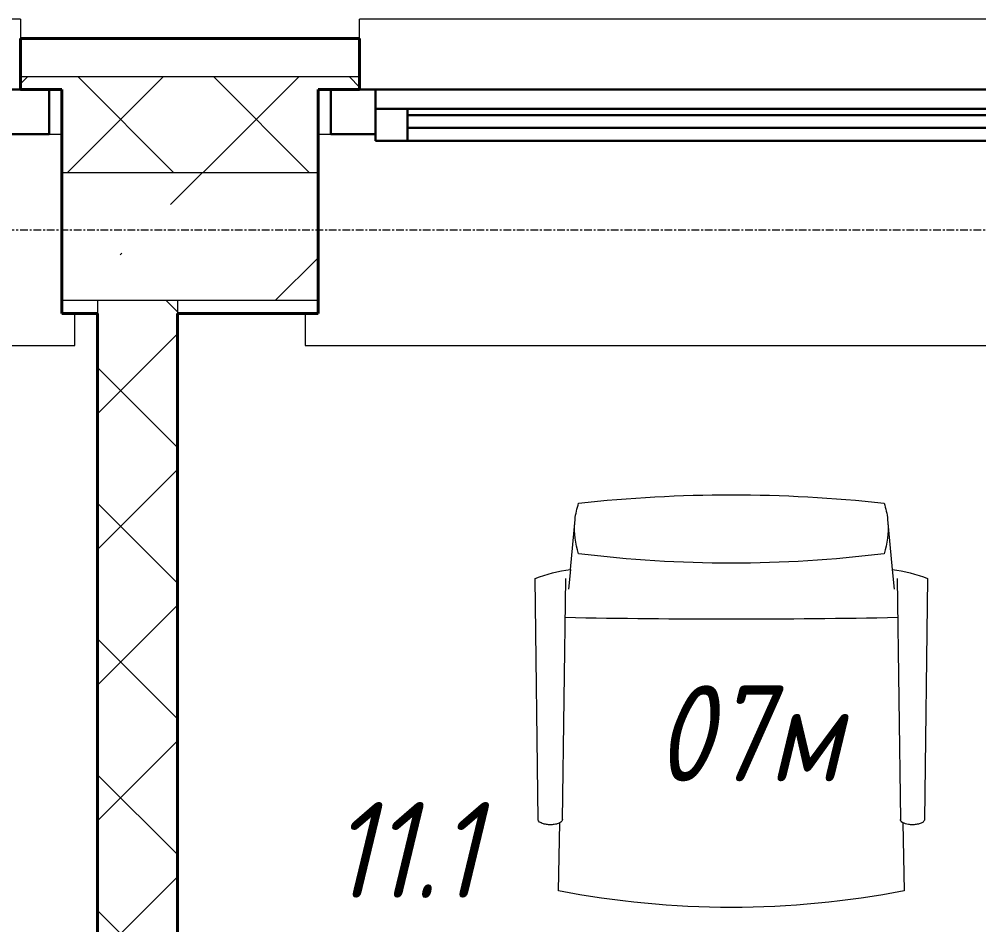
# Model space of a CAD drawing. Header units: millimetres. Extents: x -32954 to 151739, y -65671 to 56243.
# Drawn here: x -6522 to -5022, y -21840 to -20424 of the extents above; entities that cross this region are included whole.
import ezdxf

# ---------------------------------------------------------------- set-up
doc = ezdxf.new("R2010")
doc.units = ezdxf.units.MM
doc.linetypes.add('ADSK_Линия сетки', pattern=[21, 12, -3, 3, -3])
for name, color, linetype, lineweight in [('I-FURN', 7, 'Continuous', 9), ('I-FURN-IDEN', 7, 'Continuous', 9), ('M-EQPM-IDEN', 7, 'Continuous', 9), ('Каркас_Импост', 7, 'Continuous', 30), ('Окна', 7, 'Continuous', 18), ('Оси', 7, 'Continuous', 9), ('Остекление', 7, 'Continuous', 30), ('Отлив', 7, 'Continuous', 18), ('Подоконник_Верхний брус', 7, 'Continuous', 18), ('Стены разрез', 7, 'Continuous', 40), ('Стены штриховка', 7, 'Continuous', 18)]:
    doc.layers.add(name, color=color, linetype=linetype, lineweight=lineweight)
doc.styles.add('GOST Common_I', font='GOST_Common Italic.ttf', dxfattribs={"width": 0.9, "height": 150})
pattern_1 = [(45, (-4e-12, -22914.43), (-106.066, 106.066), []), (135, (-4e-12, -22914.43), (-106.066, -106.066), [])]

# ---------------------------------------------------------------- blocks, each defined once
blk = doc.blocks.new('B2B_Окно_2створки - 1170_570_х1320h-759491-В_АР_ПЭ_02 Этаж')
at = {"layer": 'Каркас_Импост', "lineweight": 30}
for p, q in [((-575, 135), (-575, 65)), ((-505, 135), (-530, 135)), ((-505, 105), (-505, 135)), ((30, 135), (-40, 135)), ((-40, 135), (-40, 105)), ((30, 105), (30, 135)), ((505, 135), (505, 105)), ((530, 135), (505, 135)), ((575, 65), (575, 135)), ((-455, 105), (-505, 105)), ((-505, 105), (-505, 55)), ((-455, 55), (-455, 105)), ((-90, 105), (-90, 55)), ((-40, 105), (-90, 105)), ((-40, 55), (-40, 105)), ((80, 105), (30, 105)), ((30, 105), (30, 55)), ((80, 55), (80, 105)), ((455, 105), (455, 55)), ((505, 105), (455, 105)), ((505, 55), (505, 105)), ((-575, 65), (-505, 65)), ((-40, 65), (30, 65)), ((505, 65), (575, 65)), ((-505, 55), (-455, 55)), ((-90, 55), (-40, 55)), ((30, 55), (80, 55)), ((455, 55), (505, 55))]:
    blk.add_line(p, q, dxfattribs=at)
at = {"layer": 'Каркас_Импост'}
for p, q in [((-40, 135), (-505, 135)), ((505, 135), (30, 135)), ((-90, 105), (-455, 105)), ((455, 105), (80, 105)), ((-455, 55), (-90, 55)), ((80, 55), (455, 55))]:
    blk.add_line(p, q, dxfattribs=at)
at = {"layer": 'Остекление'}
for p, q in [((-90, 95), (-455, 95)), ((-455, 95), (-455, 75)), ((-90, 75), (-90, 95)), ((455, 95), (80, 95)), ((80, 95), (80, 75)), ((455, 75), (455, 95)), ((-455, 75), (-90, 75)), ((80, 75), (455, 75))]:
    blk.add_line(p, q, dxfattribs=at)
blk = doc.blocks.new('В2В_Подоконник_ПВХ - ПВХ-759497-В_АР_ПЭ_02 Этаж')
at = {"layer": 'Подоконник_Верхний брус'}
for p, q in [((-595, 0), (-575, 0)), ((575, 0), (595, 0)), ((-615, -280), (-615, -330)), ((615, -330), (615, -280)), ((-615, -330), (615, -330))]:
    blk.add_line(p, q, dxfattribs=at)
blk = doc.blocks.new('B2B_Отлив - Отлив_металлический-759498-В_АР_ПЭ_02 Этаж')
at = {"layer": 'Отлив'}
for p, q in [((-530, 80), (-530, 110)), ((530, 110), (-530, 110)), ((530, 110), (530, 80)), ((-530, 1), (530, 1))]:
    blk.add_line(p, q, dxfattribs=at)
blk = doc.blocks.new('B2B_Окно_1створка - 1320х1460h-729011-В_АР_ПЭ_02 Этаж')
at = {"layer": 'Каркас_Импост', "lineweight": 30}
for p, q in [((-660, 135), (-660, 65)), ((-590, 135), (-615, 135)), ((-590, 105), (-590, 135)), ((590, 135), (590, 105)), ((615, 135), (590, 135)), ((660, 65), (660, 135)), ((-540, 105), (-590, 105)), ((-590, 105), (-590, 55)), ((-540, 55), (-540, 105)), ((540, 105), (540, 55)), ((590, 105), (540, 105)), ((590, 55), (590, 105)), ((-660, 65), (-590, 65)), ((590, 65), (660, 65)), ((-590, 55), (-540, 55)), ((540, 55), (590, 55))]:
    blk.add_line(p, q, dxfattribs=at)
at = {"layer": 'Каркас_Импост'}
for p, q in [((590, 135), (-590, 135)), ((540, 105), (-540, 105)), ((-540, 55), (540, 55))]:
    blk.add_line(p, q, dxfattribs=at)
at = {"layer": 'Остекление'}
for p, q in [((540, 95), (-540, 95)), ((-540, 95), (-540, 75)), ((540, 75), (540, 95)), ((-540, 75), (540, 75))]:
    blk.add_line(p, q, dxfattribs=at)
blk = doc.blocks.new('В2В_Подоконник_ПВХ - ПВХ-717279-В_АР_ПЭ_02 Этаж')
at = {"layer": 'Подоконник_Верхний брус'}
for p, q in [((-680, 0), (-660, 0)), ((660, 0), (680, 0)), ((-700, -280), (-700, -330)), ((700, -330), (700, -280)), ((-700, -330), (700, -330))]:
    blk.add_line(p, q, dxfattribs=at)
blk = doc.blocks.new('B2B_Отлив - Отлив_металлический-717280-В_АР_ПЭ_02 Этаж')
at = {"layer": 'Отлив'}
for p, q in [((-615, 80), (-615, 110)), ((615, 110), (-615, 110)), ((615, 110), (615, 80)), ((-615, 1), (615, 1))]:
    blk.add_line(p, q, dxfattribs=at)
blk = doc.blocks.new('М05-М06_Стул офисный - М06_Кресло рабочее Меделия-8569764-О_ТХ_01')
at = {"layer": 'I-FURN'}
for p, q in [((-130.1, 450.8), (-137.4, 372.8)), ((366, 372.8), (358.7, 450.8)), ((-137.4, 372.8), (-140.3, 342)), ((366, 372.8), (368.9, 342)), ((-192.7, 358.8), (-187.6, -18.4)), ((-145, 358.8), (-150.1, -18.4)), ((373.6, 358.8), (378.7, -18.4)), ((416.2, -18.4), (421.3, 358.8)), ((-154, -23.2), (-156.1, -129.6)), ((384.7, -129.6), (382.6, -23.2))]:
    blk.add_line(p, q, dxfattribs=at)
for centre, radius, start, end in [((114.3, -1700.2), 2189.7, 83.7379, 96.2621), ((-2.9, 436.6), 128, 161.8436, 173.6194), ((231.5, 436.6), 128, 6.3806, 18.1564), ((-2.9, 436.6), 128, 175.7159, 197.9267), ((231.5, 436.6), 128, 342.0733, 4.2841), ((114.3, 2327.4), 1944.9, 262.9413, 277.0587), ((-100.3, 110.6), 264.8, 98.0615, 110.4198), ((328.9, 110.6), 264.8, 69.5802, 81.9385), ((114.3, 13952.8), 13657.9, 268.9084, 271.09128), ((114.3, 1258.6), 1414.3, 258.978, 281.022)]:
    blk.add_arc(centre, radius, start, end, dxfattribs=at)
for centre, start_param, end_param in [((-168.8, -18.3), 5.626442, 6.277467), ((-168.8, -18.3), 6.10915, 6.277467), ((397.4, -18.3), 3.147311, 3.801887)]:
    blk.add_ellipse(centre, major_axis=(18.8, 0), ratio=0.427808, start_param=start_param, end_param=end_param, dxfattribs=at)
for points, knots in [([(-187.6, -18.4), (-187.6, -18.9), (-187.4, -19.9), (-186.3, -21.4), (-184.7, -22.7), (-181.7, -24.3), (-176.7, -25.8), (-169.6, -26.5), (-163, -26.1), (-157.7, -24.9), (-155.1, -23.8), (-154, -23.2)], [0, 0, 0, 0, 0.076923, 0.153846, 0.230769, 0.307692, 0.461538, 0.615385, 0.769231, 0.884615, 1, 1, 1, 1]), ([(382.6, -23.2), (384.1, -24.1), (387.7, -25.4), (394.6, -26.5), (401.9, -26.3), (409.1, -24.9), (414.7, -22.2), (416.2, -19.7), (416.2, -18.4)], [0, 0, 0, 0, 0.153846, 0.307692, 0.461538, 0.615385, 0.807692, 1, 1, 1, 1])]:
    blk.add_open_spline(points, degree=3, knots=knots, dxfattribs=at)

msp = doc.modelspace()

# ---------------------------------------------------------------- hatches: boundary and pattern name
at = {"layer": 'Стены разрез', "lineweight": 9}
h = msp.add_hatch(dxfattribs=at)
h.set_pattern_fill('FP_1', color=256, style=0, pattern_type=2)
h.set_pattern_definition(pattern_1)
h.paths.add_polyline_path([(50, -20664.4), (200, -20664.4), (200, -20514.4), (-1735, -20514.4), (-1735, -20534.4), (-1670, -20534.4), (-1670, -20664.4), (-113.9, -20664.4)])
h.paths.add_polyline_path([(-3030, -20664.4), (-3030, -20534.4), (-2965, -20534.4), (-2965, -20514.4), (-4760, -20514.4), (-4760, -20534.4), (-4695, -20534.4), (-4695, -20664.4), (-3118.4, -20664.4)])
h.paths.add_polyline_path([(-6123, -20664.4), (-6055, -20664.4), (-6055, -20534.4), (-5990, -20534.4), (-5990, -20514.4), (-6520.6, -20514.4), (-6520.6, -20534.4), (-6455.6, -20534.4), (-6455.6, -20664.4)])
h.paths.add_polyline_path([(-7645.6, -20664.4), (-7645.6, -20534.4), (-7580.6, -20534.4), (-7580.6, -20514.4), (-10120.7, -20514.4), (-10120.7, -20534.4), (-10055.7, -20534.4), (-10055.7, -20664.4), (-9127.5, -20664.4)])
h = msp.add_hatch(dxfattribs=at)
h.set_pattern_fill('FP_2', color=256, style=0, pattern_type=2)
h.set_pattern_definition([(45, (-4e-12, -22914.43), (-314.309, 314.309), []), (45, (314.3, -22914.43), (-314.309, 314.309), [555.625, -111.125, 3.353, -107.772])])
h.paths.add_polyline_path([(50, -20864.4), (50, -20664.4), (-1670, -20664.4), (-1670, -20864.4), (-113.9, -20864.4)])
h.paths.add_polyline_path([(-3675, -20864.4), (-3030, -20864.4), (-3030, -20664.4), (-4695, -20664.4), (-4695, -20864.4)])
h.paths.add_polyline_path([(-6123, -20864.4), (-6055, -20864.4), (-6055, -20664.4), (-6455.6, -20664.4), (-6455.6, -20864.4), (-6275, -20864.4)])
h.paths.add_polyline_path([(-7645.6, -20864.4), (-7645.6, -20664.4), (-10055.7, -20664.4), (-10055.7, -20864.4), (-8808.4, -20864.4)])
h = msp.add_hatch(dxfattribs=at)
h.set_pattern_fill('FP_1', color=256, style=0, pattern_type=2)
h.set_pattern_definition(pattern_1)
h.paths.add_polyline_path([(-6275, -26284.4), (-6275, -20864.4), (-6400, -20864.4), (-6400, -26284.4)])

# ---------------------------------------------------------------- linework, layer by layer
at = {"layer": 'Оси', "linetype": 'ADSK_Линия сетки'}
msp.add_line((2500, -20754.4), (-32136.4, -20754.4), dxfattribs=at)
at = {"layer": 'Стены разрез'}
for p, q in [((-5990, -20454.4), (-6520.6, -20454.4)), ((-6520.6, -20454.4), (-6520.6, -20534.4)), ((-5990, -20534.4), (-5990, -20454.4)), ((-6520.6, -20534.4), (-6455.6, -20534.4)), ((-6455.6, -20534.4), (-6455.6, -20884.4)), ((-6055, -20884.4), (-6055, -20534.4)), ((-6055, -20534.4), (-5990, -20534.4)), ((-6455.6, -20884.4), (-6400, -20884.4)), ((-6400, -20884.4), (-6400, -26284.4)), ((-6275, -26284.4), (-6275, -20884.4)), ((-6275, -20884.4), (-6055, -20884.4))]:
    msp.add_line(p, q, dxfattribs=at)
at = {"layer": 'Стены штриховка'}
for p, q in [((-5990, -20514.4), (-6520.6, -20514.4)), ((-6055, -20664.4), (-6455.6, -20664.4)), ((-6055, -20864.4), (-6455.6, -20864.4)), ((-6400, -20864.4), (-6400, -20884.4)), ((-6275, -20864.4), (-6275, -20884.4))]:
    msp.add_line(p, q, dxfattribs=at)

# ---------------------------------------------------------------- block references
at = {"layer": 'I-FURN', "xscale": -1}
msp.add_blockref('М05-М06_Стул офисный - М06_Кресло рабочее Меделия-8569764-О_ТХ_01', (-5294.4, -21657.3), dxfattribs=at)
at = {"layer": 'Окна'}
for name, p in [('B2B_Отлив - Отлив_металлический-759498-В_АР_ПЭ_02 Этаж', (-7050.6, -20534.4)), ('B2B_Отлив - Отлив_металлический-717280-В_АР_ПЭ_02 Этаж', (-5375, -20534.4)), ('B2B_Окно_2створки - 1170_570_х1320h-759491-В_АР_ПЭ_02 Этаж', (-7050.6, -20669.4)), ('B2B_Окно_1створка - 1320х1460h-729011-В_АР_ПЭ_02 Этаж', (-5375, -20669.4)), ('В2В_Подоконник_ПВХ - ПВХ-759497-В_АР_ПЭ_02 Этаж', (-7050.6, -20604.4)), ('В2В_Подоконник_ПВХ - ПВХ-717279-В_АР_ПЭ_02 Этаж', (-5375, -20604.4))]:
    msp.add_blockref(name, p, dxfattribs=at)

# ---------------------------------------------------------------- texts
at = {"layer": 'I-FURN-IDEN', "char_height": 150, "attachment_point": 3, "style": 'GOST Common_I'}
for s, insert, width in [('07', (-5350, -21465.7), 245.316), ('\\fGOST Common|b0|i1|c204|p34|;\\W.9;м', (-5236.9, -21465.7), 137.089)]:
    msp.add_mtext(s, dxfattribs=dict(at, insert=insert, width=width))
at = {"layer": 'M-EQPM-IDEN', "insert": (-5803.9, -21648), "char_height": 150, "width": 310.253, "attachment_point": 3, "style": 'GOST Common_I'}
msp.add_mtext('11.1', dxfattribs=at)

doc.saveas('drawing.dxf')
